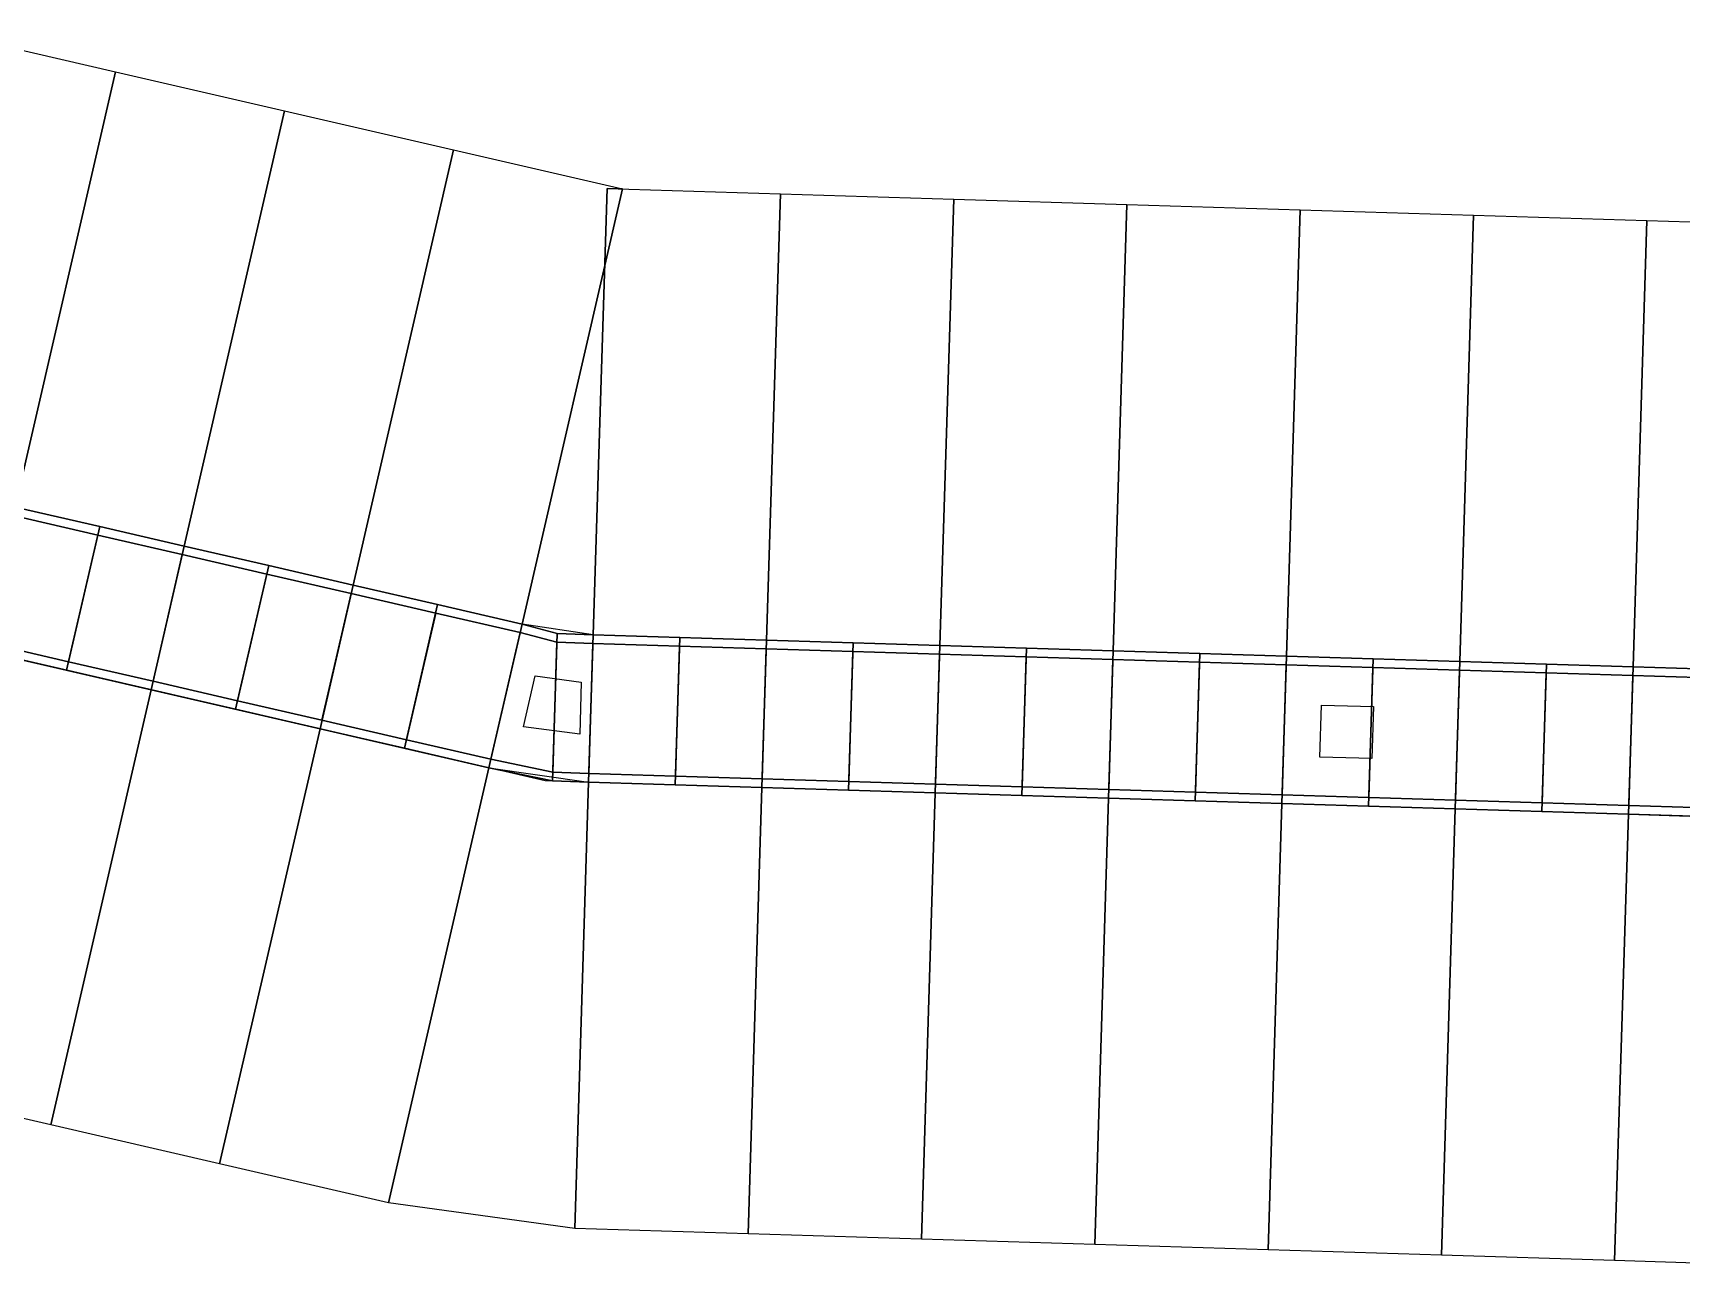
# Model space of a CAD drawing. Extents: x -568 to -418, y 8 to 39.
# Drawn here: x -511.34 to -492.33, y 8.13 to 22.35 of the extents above; entities that cross this region are included whole.
import ezdxf

# ---------------------------------------------------------------- set-up
doc = ezdxf.new("R2010")
doc.units = 0
doc.header["$LTSCALE"] = 0.25
for name, color, linetype in [('3D-AGUA', 140, 'CONTINUOUS'), ('3D-COLECTOR-INTERIOR', 9, 'CONTINUOUS'), ('3D-COLECTOR-LOSA-FONDO', 253, 'CONTINUOUS'), ('3D-COLECTOR-LOSA-SUPERIOR', 254, 'CONTINUOUS'), ('3D-COLECTOR-MUROS', 252, 'CONTINUOUS'), ('3D-LINDERO', 6, 'CONTINUOUS'), ('3D-REGISTROS-TAPAS', 30, 'CONTINUOUS'), ('3D-TERRENO', 8, 'CONTINUOUS')]:
    doc.layers.add(name, color=color, linetype=linetype)

msp = doc.modelspace()

# ---------------------------------------------------------------- linework, layer by layer
at = {"layer": '3D-AGUA'}
for points in [[(-510.9275, 15.0946, 258.8647), (-511.9019, 15.3194, 258.8626), (-511.5647, 16.781, 258.8626), (-510.5903, 16.5562, 258.8647)], [(-509.9531, 14.8697, 258.8669), (-510.9275, 15.0946, 258.8647), (-510.5903, 16.5562, 258.8647), (-509.6159, 16.3313, 258.8669)], [(-508.9787, 14.6449, 258.8691), (-509.9531, 14.8697, 258.8669), (-509.6159, 16.3313, 258.8669), (-508.6415, 16.1065, 258.8691)], [(-508.0043, 14.4201, 258.8713), (-508.9787, 14.6449, 258.8691), (-508.6415, 16.1065, 258.8691), (-507.6671, 15.8817, 258.8713)], [(-507.0299, 14.1952, 258.8735), (-508.0043, 14.4201, 258.8713), (-507.6671, 15.8817, 258.8713), (-506.6927, 15.6568, 258.8735)], [(-506.0555, 13.9704, 258.8758), (-507.0299, 14.1952, 258.8735), (-506.6927, 15.6568, 258.8735), (-505.7183, 15.432, 258.8758)], [(-505.3415, 13.8204, 258.8775), (-506.0555, 13.9704, 258.8758), (-505.7183, 15.432, 258.8758), (-505.295, 15.3196, 258.8775)], [(-504.9253, 13.8075, 258.878), (-505.3415, 13.8204, 258.8775), (-505.295, 15.3196, 258.8775), (-504.8788, 15.3067, 258.878)], [(-503.9258, 13.7765, 258.8803), (-504.9253, 13.8075, 258.878), (-504.8788, 15.3067, 258.878), (-503.8793, 15.2757, 258.8803)], [(-502.9262, 13.7455, 258.8827), (-503.9258, 13.7765, 258.8803), (-503.8793, 15.2757, 258.8803), (-502.8798, 15.2448, 258.8827)], [(-501.9267, 13.7145, 258.885), (-502.9262, 13.7455, 258.8827), (-502.8798, 15.2448, 258.8827), (-501.8802, 15.2138, 258.885)], [(-500.9272, 13.6835, 258.8874), (-501.9267, 13.7145, 258.885), (-501.8802, 15.2138, 258.885), (-500.8807, 15.1828, 258.8874)], [(-499.9277, 13.6525, 258.8898), (-500.9272, 13.6835, 258.8874), (-500.8807, 15.1828, 258.8874), (-499.8812, 15.1518, 258.8898)], [(-498.9282, 13.6215, 258.8922), (-499.9277, 13.6525, 258.8898), (-499.8812, 15.1518, 258.8898), (-498.8817, 15.1208, 258.8922)], [(-497.9286, 13.5905, 258.8946), (-498.9282, 13.6215, 258.8922), (-498.8817, 15.1208, 258.8922), (-497.8822, 15.0898, 258.8946)], [(-496.9291, 13.5595, 258.8971), (-497.9286, 13.5905, 258.8946), (-497.8822, 15.0898, 258.8946), (-496.8826, 15.0588, 258.8971)], [(-495.9296, 13.5285, 258.8996), (-496.9291, 13.5595, 258.8971), (-496.8826, 15.0588, 258.8971), (-495.8831, 15.0278, 258.8996)], [(-494.9301, 13.4975, 258.9021), (-495.9296, 13.5285, 258.8996), (-495.8831, 15.0278, 258.8996), (-494.8836, 14.9968, 258.9021)], [(-493.9306, 13.4665, 258.9046), (-494.9301, 13.4975, 258.9021), (-494.8836, 14.9968, 258.9021), (-493.8841, 14.9658, 258.9046)], [(-492.931, 13.4355, 258.9071), (-493.9306, 13.4665, 258.9046), (-493.8841, 14.9658, 258.9046), (-492.8846, 14.9348, 258.9071)], [(-491.9315, 13.4046, 258.9097), (-492.931, 13.4355, 258.9071), (-492.8846, 14.9348, 258.9071), (-491.885, 14.9038, 258.9097)]]:
    msp.add_3dface(points, dxfattribs=at)
at = {"layer": '3D-COLECTOR-INTERIOR'}
for points in [[(-510.9275, 15.0946, 258.4663), (-511.9019, 15.3194, 258.4633), (-511.5647, 16.781, 258.4633), (-510.5903, 16.5562, 258.4663)], [(-510.9275, 15.0946, 259.0663), (-511.9019, 15.3194, 259.0633), (-511.5647, 16.781, 259.0633), (-510.5903, 16.5562, 259.0663)], [(-510.5903, 16.5562, 258.4663), (-511.5647, 16.781, 258.4633), (-511.5647, 16.781, 259.0633), (-510.5903, 16.5562, 259.0663)], [(-509.9531, 14.8697, 258.4694), (-510.9275, 15.0946, 258.4663), (-510.5903, 16.5562, 258.4663), (-509.6159, 16.3313, 258.4694)], [(-509.9531, 14.8697, 259.0694), (-510.9275, 15.0946, 259.0663), (-510.5903, 16.5562, 259.0663), (-509.6159, 16.3313, 259.0694)], [(-509.6159, 16.3313, 258.4694), (-510.5903, 16.5562, 258.4663), (-510.5903, 16.5562, 259.0663), (-509.6159, 16.3313, 259.0694)], [(-508.9787, 14.6449, 258.4724), (-509.9531, 14.8697, 258.4694), (-509.6159, 16.3313, 258.4694), (-508.6415, 16.1065, 258.4724)], [(-508.9787, 14.6449, 259.0724), (-509.9531, 14.8697, 259.0694), (-509.6159, 16.3313, 259.0694), (-508.6415, 16.1065, 259.0724)], [(-508.6415, 16.1065, 258.4724), (-509.6159, 16.3313, 258.4694), (-509.6159, 16.3313, 259.0694), (-508.6415, 16.1065, 259.0724)], [(-508.0043, 14.4201, 258.4754), (-508.9787, 14.6449, 258.4724), (-508.6415, 16.1065, 258.4724), (-507.6671, 15.8817, 258.4754)], [(-508.0043, 14.4201, 259.0754), (-508.9787, 14.6449, 259.0724), (-508.6415, 16.1065, 259.0724), (-507.6671, 15.8817, 259.0754)], [(-507.6671, 15.8817, 258.4754), (-508.6415, 16.1065, 258.4724), (-508.6415, 16.1065, 259.0724), (-507.6671, 15.8817, 259.0754)], [(-507.0299, 14.1952, 258.4784), (-508.0043, 14.4201, 258.4754), (-507.6671, 15.8817, 258.4754), (-506.6927, 15.6568, 258.4784)], [(-507.0299, 14.1952, 259.0784), (-508.0043, 14.4201, 259.0754), (-507.6671, 15.8817, 259.0754), (-506.6927, 15.6568, 259.0784)], [(-506.6927, 15.6568, 258.4784), (-507.6671, 15.8817, 258.4754), (-507.6671, 15.8817, 259.0754), (-506.6927, 15.6568, 259.0784)], [(-506.0555, 13.9704, 258.4814), (-507.0299, 14.1952, 258.4784), (-506.6927, 15.6568, 258.4784), (-505.7183, 15.432, 258.4814)], [(-506.0555, 13.9704, 259.0814), (-507.0299, 14.1952, 259.0784), (-506.6927, 15.6568, 259.0784), (-505.7183, 15.432, 259.0814)], [(-505.7183, 15.432, 258.4814), (-506.6927, 15.6568, 258.4784), (-506.6927, 15.6568, 259.0784), (-505.7183, 15.432, 259.0814)], [(-505.3415, 13.8204, 258.4832), (-506.0555, 13.9704, 258.4814), (-505.7183, 15.432, 258.4814), (-505.295, 15.3196, 258.4832)], [(-505.3415, 13.8204, 259.15), (-506.0555, 13.9704, 259.0814), (-505.7183, 15.432, 259.0814), (-505.295, 15.3196, 259.15)], [(-505.295, 15.3196, 258.4832), (-505.7183, 15.432, 258.4814), (-505.7183, 15.432, 259.0814), (-505.295, 15.3196, 259.15)], [(-510.9275, 15.0946, 258.4663), (-511.9019, 15.3194, 258.4633), (-511.9019, 15.3194, 259.0633), (-510.9275, 15.0946, 259.0663)], [(-504.9253, 13.8075, 258.4845), (-505.3415, 13.8204, 258.4832), (-505.295, 15.3196, 258.4832), (-504.8788, 15.3067, 258.4845)], [(-504.9253, 13.8075, 259.15), (-505.3415, 13.8204, 259.15), (-505.295, 15.3196, 259.15), (-504.8788, 15.3067, 259.15)], [(-504.8788, 15.3067, 258.4845), (-505.295, 15.3196, 258.4832), (-505.295, 15.3196, 259.15), (-504.8788, 15.3067, 259.15)], [(-503.9258, 13.7765, 258.4875), (-504.9253, 13.8075, 258.4845), (-504.8788, 15.3067, 258.4845), (-503.8793, 15.2757, 258.4875)], [(-503.9258, 13.7765, 259.15), (-504.9253, 13.8075, 259.15), (-504.8788, 15.3067, 259.15), (-503.8793, 15.2757, 259.15)], [(-503.8793, 15.2757, 258.4875), (-504.8788, 15.3067, 258.4845), (-504.8788, 15.3067, 259.15), (-503.8793, 15.2757, 259.15)], [(-502.9262, 13.7455, 258.4905), (-503.9258, 13.7765, 258.4875), (-503.8793, 15.2757, 258.4875), (-502.8798, 15.2448, 258.4905)], [(-502.9262, 13.7455, 259.15), (-503.9258, 13.7765, 259.15), (-503.8793, 15.2757, 259.15), (-502.8798, 15.2448, 259.15)], [(-502.8798, 15.2448, 258.4905), (-503.8793, 15.2757, 258.4875), (-503.8793, 15.2757, 259.15), (-502.8798, 15.2448, 259.15)], [(-501.9267, 13.7145, 258.4935), (-502.9262, 13.7455, 258.4905), (-502.8798, 15.2448, 258.4905), (-501.8802, 15.2138, 258.4935)], [(-501.9267, 13.7145, 259.15), (-502.9262, 13.7455, 259.15), (-502.8798, 15.2448, 259.15), (-501.8802, 15.2138, 259.15)], [(-501.8802, 15.2138, 258.4935), (-502.8798, 15.2448, 258.4905), (-502.8798, 15.2448, 259.15), (-501.8802, 15.2138, 259.15)], [(-500.9272, 13.6835, 258.4965), (-501.9267, 13.7145, 258.4935), (-501.8802, 15.2138, 258.4935), (-500.8807, 15.1828, 258.4965)], [(-500.9272, 13.6835, 259.15), (-501.9267, 13.7145, 259.15), (-501.8802, 15.2138, 259.15), (-500.8807, 15.1828, 259.15)], [(-500.8807, 15.1828, 258.4965), (-501.8802, 15.2138, 258.4935), (-501.8802, 15.2138, 259.15), (-500.8807, 15.1828, 259.15)], [(-509.9531, 14.8697, 258.4694), (-510.9275, 15.0946, 258.4663), (-510.9275, 15.0946, 259.0663), (-509.9531, 14.8697, 259.0694)], [(-499.9277, 13.6525, 258.4996), (-500.9272, 13.6835, 258.4965), (-500.8807, 15.1828, 258.4965), (-499.8812, 15.1518, 258.4996)], [(-499.9277, 13.6525, 259.15), (-500.9272, 13.6835, 259.15), (-500.8807, 15.1828, 259.15), (-499.8812, 15.1518, 259.15)], [(-499.8812, 15.1518, 258.4996), (-500.8807, 15.1828, 258.4965), (-500.8807, 15.1828, 259.15), (-499.8812, 15.1518, 259.15)], [(-498.9282, 13.6215, 258.5026), (-499.9277, 13.6525, 258.4996), (-499.8812, 15.1518, 258.4996), (-498.8817, 15.1208, 258.5026)], [(-498.9282, 13.6215, 259.15), (-499.9277, 13.6525, 259.15), (-499.8812, 15.1518, 259.15), (-498.8817, 15.1208, 259.15)], [(-498.8817, 15.1208, 258.5026), (-499.8812, 15.1518, 258.4996), (-499.8812, 15.1518, 259.15), (-498.8817, 15.1208, 259.15)], [(-497.9286, 13.5905, 258.5056), (-498.9282, 13.6215, 258.5026), (-498.8817, 15.1208, 258.5026), (-497.8822, 15.0898, 258.5056)], [(-497.9286, 13.5905, 259.15), (-498.9282, 13.6215, 259.15), (-498.8817, 15.1208, 259.15), (-497.8822, 15.0898, 259.15)], [(-497.8822, 15.0898, 258.5056), (-498.8817, 15.1208, 258.5026), (-498.8817, 15.1208, 259.15), (-497.8822, 15.0898, 259.15)], [(-496.9291, 13.5595, 258.5086), (-497.9286, 13.5905, 258.5056), (-497.8822, 15.0898, 258.5056), (-496.8826, 15.0588, 258.5086)], [(-496.9291, 13.5595, 259.15), (-497.9286, 13.5905, 259.15), (-497.8822, 15.0898, 259.15), (-496.8826, 15.0588, 259.15)], [(-496.8826, 15.0588, 258.5086), (-497.8822, 15.0898, 258.5056), (-497.8822, 15.0898, 259.15), (-496.8826, 15.0588, 259.15)], [(-495.9296, 13.5285, 258.5116), (-496.9291, 13.5595, 258.5086), (-496.8826, 15.0588, 258.5086), (-495.8831, 15.0278, 258.5116)], [(-495.9296, 13.5285, 259.15), (-496.9291, 13.5595, 259.15), (-496.8826, 15.0588, 259.15), (-495.8831, 15.0278, 259.15)], [(-495.8831, 15.0278, 258.5116), (-496.8826, 15.0588, 258.5086), (-496.8826, 15.0588, 259.15), (-495.8831, 15.0278, 259.15)], [(-494.9301, 13.4975, 258.5147), (-495.9296, 13.5285, 258.5116), (-495.8831, 15.0278, 258.5116), (-494.8836, 14.9968, 258.5147)], [(-494.9301, 13.4975, 259.15), (-495.9296, 13.5285, 259.15), (-495.8831, 15.0278, 259.15), (-494.8836, 14.9968, 259.15)], [(-494.8836, 14.9968, 258.5147), (-495.8831, 15.0278, 258.5116), (-495.8831, 15.0278, 259.15), (-494.8836, 14.9968, 259.15)], [(-508.9787, 14.6449, 258.4724), (-509.9531, 14.8697, 258.4694), (-509.9531, 14.8697, 259.0694), (-508.9787, 14.6449, 259.0724)], [(-493.9306, 13.4665, 258.5177), (-494.9301, 13.4975, 258.5147), (-494.8836, 14.9968, 258.5147), (-493.8841, 14.9658, 258.5177)], [(-493.9306, 13.4665, 259.15), (-494.9301, 13.4975, 259.15), (-494.8836, 14.9968, 259.15), (-493.8841, 14.9658, 259.15)], [(-493.8841, 14.9658, 258.5177), (-494.8836, 14.9968, 258.5147), (-494.8836, 14.9968, 259.15), (-493.8841, 14.9658, 259.15)], [(-492.931, 13.4355, 258.5207), (-493.9306, 13.4665, 258.5177), (-493.8841, 14.9658, 258.5177), (-492.8846, 14.9348, 258.5207)], [(-492.931, 13.4355, 259.15), (-493.9306, 13.4665, 259.15), (-493.8841, 14.9658, 259.15), (-492.8846, 14.9348, 259.15)], [(-492.8846, 14.9348, 258.5207), (-493.8841, 14.9658, 258.5177), (-493.8841, 14.9658, 259.15), (-492.8846, 14.9348, 259.15)], [(-491.9315, 13.4046, 258.5237), (-492.931, 13.4355, 258.5207), (-492.8846, 14.9348, 258.5207), (-491.885, 14.9038, 258.5237)], [(-491.9315, 13.4046, 259.15), (-492.931, 13.4355, 259.15), (-492.8846, 14.9348, 259.15), (-491.885, 14.9038, 259.15)], [(-491.885, 14.9038, 258.5237), (-492.8846, 14.9348, 258.5207), (-492.8846, 14.9348, 259.15), (-491.885, 14.9038, 259.15)], [(-508.0043, 14.4201, 258.4754), (-508.9787, 14.6449, 258.4724), (-508.9787, 14.6449, 259.0724), (-508.0043, 14.4201, 259.0754)], [(-507.0299, 14.1952, 258.4784), (-508.0043, 14.4201, 258.4754), (-508.0043, 14.4201, 259.0754), (-507.0299, 14.1952, 259.0784)], [(-506.0555, 13.9704, 258.4814), (-507.0299, 14.1952, 258.4784), (-507.0299, 14.1952, 259.0784), (-506.0555, 13.9704, 259.0814)], [(-505.3415, 13.8204, 258.4832), (-506.0555, 13.9704, 258.4814), (-506.0555, 13.9704, 259.0814), (-505.3415, 13.8204, 259.15)], [(-504.9253, 13.8075, 258.4845), (-505.3415, 13.8204, 258.4832), (-505.3415, 13.8204, 259.15), (-504.9253, 13.8075, 259.15)], [(-503.9258, 13.7765, 258.4875), (-504.9253, 13.8075, 258.4845), (-504.9253, 13.8075, 259.15), (-503.9258, 13.7765, 259.15)], [(-502.9262, 13.7455, 258.4905), (-503.9258, 13.7765, 258.4875), (-503.9258, 13.7765, 259.15), (-502.9262, 13.7455, 259.15)], [(-501.9267, 13.7145, 258.4935), (-502.9262, 13.7455, 258.4905), (-502.9262, 13.7455, 259.15), (-501.9267, 13.7145, 259.15)], [(-500.9272, 13.6835, 258.4965), (-501.9267, 13.7145, 258.4935), (-501.9267, 13.7145, 259.15), (-500.9272, 13.6835, 259.15)], [(-499.9277, 13.6525, 258.4996), (-500.9272, 13.6835, 258.4965), (-500.9272, 13.6835, 259.15), (-499.9277, 13.6525, 259.15)], [(-498.9282, 13.6215, 258.5026), (-499.9277, 13.6525, 258.4996), (-499.9277, 13.6525, 259.15), (-498.9282, 13.6215, 259.15)], [(-497.9286, 13.5905, 258.5056), (-498.9282, 13.6215, 258.5026), (-498.9282, 13.6215, 259.15), (-497.9286, 13.5905, 259.15)], [(-496.9291, 13.5595, 258.5086), (-497.9286, 13.5905, 258.5056), (-497.9286, 13.5905, 259.15), (-496.9291, 13.5595, 259.15)], [(-495.9296, 13.5285, 258.5116), (-496.9291, 13.5595, 258.5086), (-496.9291, 13.5595, 259.15), (-495.9296, 13.5285, 259.15)], [(-494.9301, 13.4975, 258.5147), (-495.9296, 13.5285, 258.5116), (-495.9296, 13.5285, 259.15), (-494.9301, 13.4975, 259.15)], [(-493.9306, 13.4665, 258.5177), (-494.9301, 13.4975, 258.5147), (-494.9301, 13.4975, 259.15), (-493.9306, 13.4665, 259.15)], [(-492.931, 13.4355, 258.5207), (-493.9306, 13.4665, 258.5177), (-493.9306, 13.4665, 259.15), (-492.931, 13.4355, 259.15)], [(-491.9315, 13.4046, 258.5237), (-492.931, 13.4355, 258.5207), (-492.931, 13.4355, 259.15), (-491.9315, 13.4046, 259.15)]]:
    msp.add_3dface(points, dxfattribs=at)
at = {"layer": '3D-COLECTOR-LOSA-FONDO'}
for points in [[(-510.95, 14.9971, 258.3163), (-511.9244, 15.222, 258.3133), (-511.5422, 16.8784, 258.3133), (-510.5678, 16.6536, 258.3163)], [(-509.9756, 14.7723, 258.3194), (-510.95, 14.9971, 258.3163), (-510.5678, 16.6536, 258.3163), (-509.5934, 16.4288, 258.3194)], [(-509.0012, 14.5475, 258.3224), (-509.9756, 14.7723, 258.3194), (-509.5934, 16.4288, 258.3194), (-508.619, 16.2039, 258.3224)], [(-508.0268, 14.3226, 258.3254), (-509.0012, 14.5475, 258.3224), (-508.619, 16.2039, 258.3224), (-507.6446, 15.9791, 258.3254)], [(-507.0524, 14.0978, 258.3284), (-508.0268, 14.3226, 258.3254), (-507.6446, 15.9791, 258.3254), (-506.6702, 15.7543, 258.3284)], [(-506.078, 13.873, 258.3314), (-507.0524, 14.0978, 258.3284), (-506.6702, 15.7543, 258.3284), (-505.6958, 15.5295, 258.3314)], [(-505.3446, 13.7204, 258.3332), (-506.078, 13.873, 258.3314), (-505.6958, 15.5295, 258.3314), (-505.2919, 15.4196, 258.3332)], [(-504.9284, 13.7075, 258.3345), (-505.3446, 13.7204, 258.3332), (-505.2919, 15.4196, 258.3332), (-504.8757, 15.4067, 258.3345)], [(-503.9289, 13.6765, 258.3375), (-504.9284, 13.7075, 258.3345), (-504.8757, 15.4067, 258.3345), (-503.8762, 15.3757, 258.3375)], [(-502.9293, 13.6455, 258.3405), (-503.9289, 13.6765, 258.3375), (-503.8762, 15.3757, 258.3375), (-502.8767, 15.3447, 258.3405)], [(-501.9298, 13.6145, 258.3435), (-502.9293, 13.6455, 258.3405), (-502.8767, 15.3447, 258.3405), (-501.8771, 15.3137, 258.3435)], [(-500.9303, 13.5835, 258.3465), (-501.9298, 13.6145, 258.3435), (-501.8771, 15.3137, 258.3435), (-500.8776, 15.2827, 258.3465)], [(-499.9308, 13.5525, 258.3496), (-500.9303, 13.5835, 258.3465), (-500.8776, 15.2827, 258.3465), (-499.8781, 15.2517, 258.3496)], [(-498.9313, 13.5216, 258.3526), (-499.9308, 13.5525, 258.3496), (-499.8781, 15.2517, 258.3496), (-498.8786, 15.2207, 258.3526)], [(-497.9317, 13.4906, 258.3556), (-498.9313, 13.5216, 258.3526), (-498.8786, 15.2207, 258.3526), (-497.8791, 15.1897, 258.3556)], [(-496.9322, 13.4596, 258.3586), (-497.9317, 13.4906, 258.3556), (-497.8791, 15.1897, 258.3556), (-496.8795, 15.1587, 258.3586)], [(-495.9327, 13.4286, 258.3616), (-496.9322, 13.4596, 258.3586), (-496.8795, 15.1587, 258.3586), (-495.88, 15.1278, 258.3616)], [(-494.9332, 13.3976, 258.3647), (-495.9327, 13.4286, 258.3616), (-495.88, 15.1278, 258.3616), (-494.8805, 15.0968, 258.3647)], [(-493.9337, 13.3666, 258.3677), (-494.9332, 13.3976, 258.3647), (-494.8805, 15.0968, 258.3647), (-493.881, 15.0658, 258.3677)], [(-492.9341, 13.3356, 258.3707), (-493.9337, 13.3666, 258.3677), (-493.881, 15.0658, 258.3677), (-492.8815, 15.0348, 258.3707)], [(-491.9346, 13.3046, 258.3737), (-492.9341, 13.3356, 258.3707), (-492.8815, 15.0348, 258.3707), (-491.8819, 15.0038, 258.3737)]]:
    msp.add_3dface(points, dxfattribs=at)
at = {"layer": '3D-COLECTOR-LOSA-SUPERIOR'}
for points in [[(-510.95, 14.9971, 259.1663), (-511.9244, 15.222, 259.1633), (-511.5422, 16.8784, 259.1633), (-510.5678, 16.6536, 259.1663)], [(-509.9756, 14.7723, 259.1694), (-510.95, 14.9971, 259.1663), (-510.5678, 16.6536, 259.1663), (-509.5934, 16.4288, 259.1694)], [(-509.0012, 14.5475, 259.1724), (-509.9756, 14.7723, 259.1694), (-509.5934, 16.4288, 259.1694), (-508.619, 16.2039, 259.1724)], [(-508.0268, 14.3226, 259.1754), (-509.0012, 14.5475, 259.1724), (-508.619, 16.2039, 259.1724), (-507.6446, 15.9791, 259.1754)], [(-507.0524, 14.0978, 259.1784), (-508.0268, 14.3226, 259.1754), (-507.6446, 15.9791, 259.1754), (-506.6702, 15.7543, 259.1784)], [(-506.078, 13.873, 259.1814), (-507.0524, 14.0978, 259.1784), (-506.6702, 15.7543, 259.1784), (-505.6958, 15.5295, 259.1814)], [(-505.3446, 13.7204, 259.25), (-506.078, 13.873, 259.1814), (-505.6958, 15.5295, 259.1814), (-505.2919, 15.4196, 259.25)], [(-504.9284, 13.7075, 259.25), (-505.3446, 13.7204, 259.25), (-505.2919, 15.4196, 259.25), (-504.8757, 15.4067, 259.25)], [(-503.9289, 13.6765, 259.25), (-504.9284, 13.7075, 259.25), (-504.8757, 15.4067, 259.25), (-503.8762, 15.3757, 259.25)], [(-502.9293, 13.6455, 259.25), (-503.9289, 13.6765, 259.25), (-503.8762, 15.3757, 259.25), (-502.8767, 15.3447, 259.25)], [(-501.9298, 13.6145, 259.25), (-502.9293, 13.6455, 259.25), (-502.8767, 15.3447, 259.25), (-501.8771, 15.3137, 259.25)], [(-500.9303, 13.5835, 259.25), (-501.9298, 13.6145, 259.25), (-501.8771, 15.3137, 259.25), (-500.8776, 15.2827, 259.25)], [(-499.9308, 13.5525, 259.25), (-500.9303, 13.5835, 259.25), (-500.8776, 15.2827, 259.25), (-499.8781, 15.2517, 259.25)], [(-498.9313, 13.5216, 259.25), (-499.9308, 13.5525, 259.25), (-499.8781, 15.2517, 259.25), (-498.8786, 15.2207, 259.25)], [(-497.9317, 13.4906, 259.25), (-498.9313, 13.5216, 259.25), (-498.8786, 15.2207, 259.25), (-497.8791, 15.1897, 259.25)], [(-496.9322, 13.4596, 259.25), (-497.9317, 13.4906, 259.25), (-497.8791, 15.1897, 259.25), (-496.8795, 15.1587, 259.25)], [(-495.9327, 13.4286, 259.25), (-496.9322, 13.4596, 259.25), (-496.8795, 15.1587, 259.25), (-495.88, 15.1278, 259.25)], [(-494.9332, 13.3976, 259.25), (-495.9327, 13.4286, 259.25), (-495.88, 15.1278, 259.25), (-494.8805, 15.0968, 259.25)], [(-493.9337, 13.3666, 259.25), (-494.9332, 13.3976, 259.25), (-494.8805, 15.0968, 259.25), (-493.881, 15.0658, 259.25)], [(-492.9341, 13.3356, 259.25), (-493.9337, 13.3666, 259.25), (-493.881, 15.0658, 259.25), (-492.8815, 15.0348, 259.25)], [(-491.9346, 13.3046, 259.25), (-492.9341, 13.3356, 259.25), (-492.8815, 15.0348, 259.25), (-491.8819, 15.0038, 259.25)]]:
    msp.add_3dface(points, dxfattribs=at)
at = {"layer": '3D-COLECTOR-MUROS'}
for points in [[(-510.5678, 16.6536, 258.3163), (-511.5422, 16.8784, 258.3133), (-511.5422, 16.8784, 259.1633), (-510.5678, 16.6536, 259.1663)], [(-509.5934, 16.4288, 258.3194), (-510.5678, 16.6536, 258.3163), (-510.5678, 16.6536, 259.1663), (-509.5934, 16.4288, 259.1694)], [(-508.619, 16.2039, 258.3224), (-509.5934, 16.4288, 258.3194), (-509.5934, 16.4288, 259.1694), (-508.619, 16.2039, 259.1724)], [(-507.6446, 15.9791, 258.3254), (-508.619, 16.2039, 258.3224), (-508.619, 16.2039, 259.1724), (-507.6446, 15.9791, 259.1754)], [(-506.6702, 15.7543, 258.3284), (-507.6446, 15.9791, 258.3254), (-507.6446, 15.9791, 259.1754), (-506.6702, 15.7543, 259.1784)], [(-505.6958, 15.5295, 258.3314), (-506.6702, 15.7543, 258.3284), (-506.6702, 15.7543, 259.1784), (-505.6958, 15.5295, 259.1814)], [(-505.2919, 15.4196, 258.3332), (-505.6958, 15.5295, 258.3314), (-505.6958, 15.5295, 259.1814), (-505.2919, 15.4196, 259.25)], [(-504.8757, 15.4067, 258.3345), (-505.2919, 15.4196, 258.3332), (-505.2919, 15.4196, 259.25), (-504.8757, 15.4067, 259.25)], [(-503.8762, 15.3757, 258.3375), (-504.8757, 15.4067, 258.3345), (-504.8757, 15.4067, 259.25), (-503.8762, 15.3757, 259.25)], [(-510.95, 14.9971, 258.3163), (-511.9244, 15.222, 258.3133), (-511.9244, 15.222, 259.1633), (-510.95, 14.9971, 259.1663)], [(-502.8767, 15.3447, 258.3405), (-503.8762, 15.3757, 258.3375), (-503.8762, 15.3757, 259.25), (-502.8767, 15.3447, 259.25)], [(-501.8771, 15.3137, 258.3435), (-502.8767, 15.3447, 258.3405), (-502.8767, 15.3447, 259.25), (-501.8771, 15.3137, 259.25)], [(-500.8776, 15.2827, 258.3465), (-501.8771, 15.3137, 258.3435), (-501.8771, 15.3137, 259.25), (-500.8776, 15.2827, 259.25)], [(-499.8781, 15.2517, 258.3496), (-500.8776, 15.2827, 258.3465), (-500.8776, 15.2827, 259.25), (-499.8781, 15.2517, 259.25)], [(-498.8786, 15.2207, 258.3526), (-499.8781, 15.2517, 258.3496), (-499.8781, 15.2517, 259.25), (-498.8786, 15.2207, 259.25)], [(-497.8791, 15.1897, 258.3556), (-498.8786, 15.2207, 258.3526), (-498.8786, 15.2207, 259.25), (-497.8791, 15.1897, 259.25)], [(-496.8795, 15.1587, 258.3586), (-497.8791, 15.1897, 258.3556), (-497.8791, 15.1897, 259.25), (-496.8795, 15.1587, 259.25)], [(-495.88, 15.1278, 258.3616), (-496.8795, 15.1587, 258.3586), (-496.8795, 15.1587, 259.25), (-495.88, 15.1278, 259.25)], [(-494.8805, 15.0968, 258.3647), (-495.88, 15.1278, 258.3616), (-495.88, 15.1278, 259.25), (-494.8805, 15.0968, 259.25)], [(-493.881, 15.0658, 258.3677), (-494.8805, 15.0968, 258.3647), (-494.8805, 15.0968, 259.25), (-493.881, 15.0658, 259.25)], [(-492.8815, 15.0348, 258.3707), (-493.881, 15.0658, 258.3677), (-493.881, 15.0658, 259.25), (-492.8815, 15.0348, 259.25)], [(-491.8819, 15.0038, 258.3737), (-492.8815, 15.0348, 258.3707), (-492.8815, 15.0348, 259.25), (-491.8819, 15.0038, 259.25)], [(-509.9756, 14.7723, 258.3194), (-510.95, 14.9971, 258.3163), (-510.95, 14.9971, 259.1663), (-509.9756, 14.7723, 259.1694)], [(-509.0012, 14.5475, 258.3224), (-509.9756, 14.7723, 258.3194), (-509.9756, 14.7723, 259.1694), (-509.0012, 14.5475, 259.1724)], [(-508.0268, 14.3226, 258.3254), (-509.0012, 14.5475, 258.3224), (-509.0012, 14.5475, 259.1724), (-508.0268, 14.3226, 259.1754)], [(-507.0524, 14.0978, 258.3284), (-508.0268, 14.3226, 258.3254), (-508.0268, 14.3226, 259.1754), (-507.0524, 14.0978, 259.1784)], [(-506.078, 13.873, 258.3314), (-507.0524, 14.0978, 258.3284), (-507.0524, 14.0978, 259.1784), (-506.078, 13.873, 259.1814)], [(-505.3446, 13.7204, 258.3332), (-506.078, 13.873, 258.3314), (-506.078, 13.873, 259.1814), (-505.3446, 13.7204, 259.25)], [(-504.9284, 13.7075, 258.3345), (-505.3446, 13.7204, 258.3332), (-505.3446, 13.7204, 259.25), (-504.9284, 13.7075, 259.25)], [(-503.9289, 13.6765, 258.3375), (-504.9284, 13.7075, 258.3345), (-504.9284, 13.7075, 259.25), (-503.9289, 13.6765, 259.25)], [(-502.9293, 13.6455, 258.3405), (-503.9289, 13.6765, 258.3375), (-503.9289, 13.6765, 259.25), (-502.9293, 13.6455, 259.25)], [(-501.9298, 13.6145, 258.3435), (-502.9293, 13.6455, 258.3405), (-502.9293, 13.6455, 259.25), (-501.9298, 13.6145, 259.25)], [(-500.9303, 13.5835, 258.3465), (-501.9298, 13.6145, 258.3435), (-501.9298, 13.6145, 259.25), (-500.9303, 13.5835, 259.25)], [(-499.9308, 13.5525, 258.3496), (-500.9303, 13.5835, 258.3465), (-500.9303, 13.5835, 259.25), (-499.9308, 13.5525, 259.25)], [(-498.9313, 13.5216, 258.3526), (-499.9308, 13.5525, 258.3496), (-499.9308, 13.5525, 259.25), (-498.9313, 13.5216, 259.25)], [(-497.9317, 13.4906, 258.3556), (-498.9313, 13.5216, 258.3526), (-498.9313, 13.5216, 259.25), (-497.9317, 13.4906, 259.25)], [(-496.9322, 13.4596, 258.3586), (-497.9317, 13.4906, 258.3556), (-497.9317, 13.4906, 259.25), (-496.9322, 13.4596, 259.25)], [(-495.9327, 13.4286, 258.3616), (-496.9322, 13.4596, 258.3586), (-496.9322, 13.4596, 259.25), (-495.9327, 13.4286, 259.25)], [(-494.9332, 13.3976, 258.3647), (-495.9327, 13.4286, 258.3616), (-495.9327, 13.4286, 259.25), (-494.9332, 13.3976, 259.25)], [(-493.9337, 13.3666, 258.3677), (-494.9332, 13.3976, 258.3647), (-494.9332, 13.3976, 259.25), (-493.9337, 13.3666, 259.25)], [(-492.9341, 13.3356, 258.3707), (-493.9337, 13.3666, 258.3677), (-493.9337, 13.3666, 259.25), (-492.9341, 13.3356, 259.25)], [(-491.9346, 13.3046, 258.3737), (-492.9341, 13.3356, 258.3707), (-492.9341, 13.3356, 259.25), (-491.9346, 13.3046, 259.25)]]:
    msp.add_3dface(points, dxfattribs=at)
at = {"layer": '3D-LINDERO'}
for p, q in [((-505.428, 13.723, 259.27), (-533.317, 20.158, 259.27)), ((-477.693, 12.863, 259.27), (-505.428, 13.723, 259.27))]:
    msp.add_line(p, q, dxfattribs=at)
at = {"layer": '3D-REGISTROS-TAPAS'}
for points in [[(-505.0313, 14.261, 259.1882), (-505.6815, 14.3459, 259.1882), (-505.5466, 14.9306, 259.1882), (-505.0127, 14.8607, 259.1882)], [(-495.8957, 13.9777, 259.255), (-496.4954, 13.9963, 259.255), (-496.4768, 14.596, 259.255), (-495.8771, 14.5774, 259.255)]]:
    msp.add_3dface(points, dxfattribs=at)
at = {"layer": '3D-TERRENO'}
for points in [[(-511.5422, 16.8784, 259.018), (-513.491, 17.3281, 258.9865), (-512.3331, 22.3462, 259.0454), (-510.3843, 21.8966, 259.0737)], [(-509.5934, 16.4288, 259.0448), (-511.5422, 16.8784, 259.018), (-510.3843, 21.8966, 259.0737), (-508.4355, 21.4469, 259.0337)], [(-507.6446, 15.9791, 259.1044), (-509.5934, 16.4288, 259.0448), (-508.4355, 21.4469, 259.0337), (-506.4867, 20.9973, 259.0488)], [(-505.6958, 15.5295, 259.1609), (-507.6446, 15.9791, 259.1044), (-506.4867, 20.9973, 259.0488), (-504.5379, 20.5476, 259.0494)], [(-504.8757, 15.4067, 259.1748), (-505.6958, 15.5295, 259.1609), (-504.5379, 20.5476, 259.0494), (-504.7161, 20.5542, 259.0475)], [(-502.8767, 15.3447, 259.1955), (-504.8757, 15.4067, 259.1748), (-504.7161, 20.5542, 259.0475), (-502.717, 20.4922, 259.0577)], [(-500.8776, 15.2827, 259.1652), (-502.8767, 15.3447, 259.1955), (-502.717, 20.4922, 259.0577), (-500.718, 20.4302, 259.1399)], [(-498.8786, 15.2207, 259.136), (-500.8776, 15.2827, 259.1652), (-500.718, 20.4302, 259.1399), (-498.719, 20.3683, 259.1744)], [(-496.8795, 15.1587, 259.1276), (-498.8786, 15.2207, 259.136), (-498.719, 20.3683, 259.1744), (-496.7199, 20.3063, 259.1256)], [(-494.8805, 15.0968, 259.1588), (-496.8795, 15.1587, 259.1276), (-496.7199, 20.3063, 259.1256), (-494.7209, 20.2443, 259.1279)], [(-492.8815, 15.0348, 259.1557), (-494.8805, 15.0968, 259.1588), (-494.7209, 20.2443, 259.1279), (-492.7218, 20.1823, 259.1612)], [(-490.8824, 14.9728, 259.1709), (-492.8815, 15.0348, 259.1557), (-492.7218, 20.1823, 259.1612), (-490.7228, 20.1203, 259.178)], [(-511.1335, 9.7541, 258.6948), (-513.0823, 10.2038, 258.6739), (-511.9244, 15.222, 258.9745), (-509.9756, 14.7723, 258.9626)], [(-509.1847, 9.3045, 258.7244), (-511.1335, 9.7541, 258.6948), (-509.9756, 14.7723, 258.9626), (-508.0268, 14.3226, 259.0087)], [(-507.2359, 8.8548, 258.7734), (-509.1847, 9.3045, 258.7244), (-508.0268, 14.3226, 259.0087), (-506.078, 13.873, 259.1133)], [(-505.088, 8.56, 258.8083), (-507.2359, 8.8548, 258.7734), (-506.078, 13.873, 259.1133), (-504.9284, 13.7075, 259.0927)], [(-503.089, 8.498, 258.8217), (-505.088, 8.56, 258.8083), (-504.9284, 13.7075, 259.0927), (-502.9293, 13.6455, 259.1447)], [(-501.0899, 8.436, 258.8121), (-503.089, 8.498, 258.8217), (-502.9293, 13.6455, 259.1447), (-500.9303, 13.5835, 259.1425)], [(-499.0909, 8.374, 258.8265), (-501.0899, 8.436, 258.8121), (-500.9303, 13.5835, 259.1425), (-498.9313, 13.5216, 259.0702)], [(-497.0918, 8.312, 258.8156), (-499.0909, 8.374, 258.8265), (-498.9313, 13.5216, 259.0702), (-496.9322, 13.4596, 259.071)], [(-495.0928, 8.2501, 258.8402), (-497.0918, 8.312, 258.8156), (-496.9322, 13.4596, 259.071), (-494.9332, 13.3976, 259.1211)], [(-493.0938, 8.1881, 258.8665), (-495.0928, 8.2501, 258.8402), (-494.9332, 13.3976, 259.1211), (-492.9341, 13.3356, 259.1862)], [(-491.0947, 8.1261, 258.8884), (-493.0938, 8.1881, 258.8665), (-492.9341, 13.3356, 259.1862), (-490.9351, 13.2736, 259.2057)]]:
    msp.add_3dface(points, dxfattribs=at)

doc.saveas('drawing.dxf')
